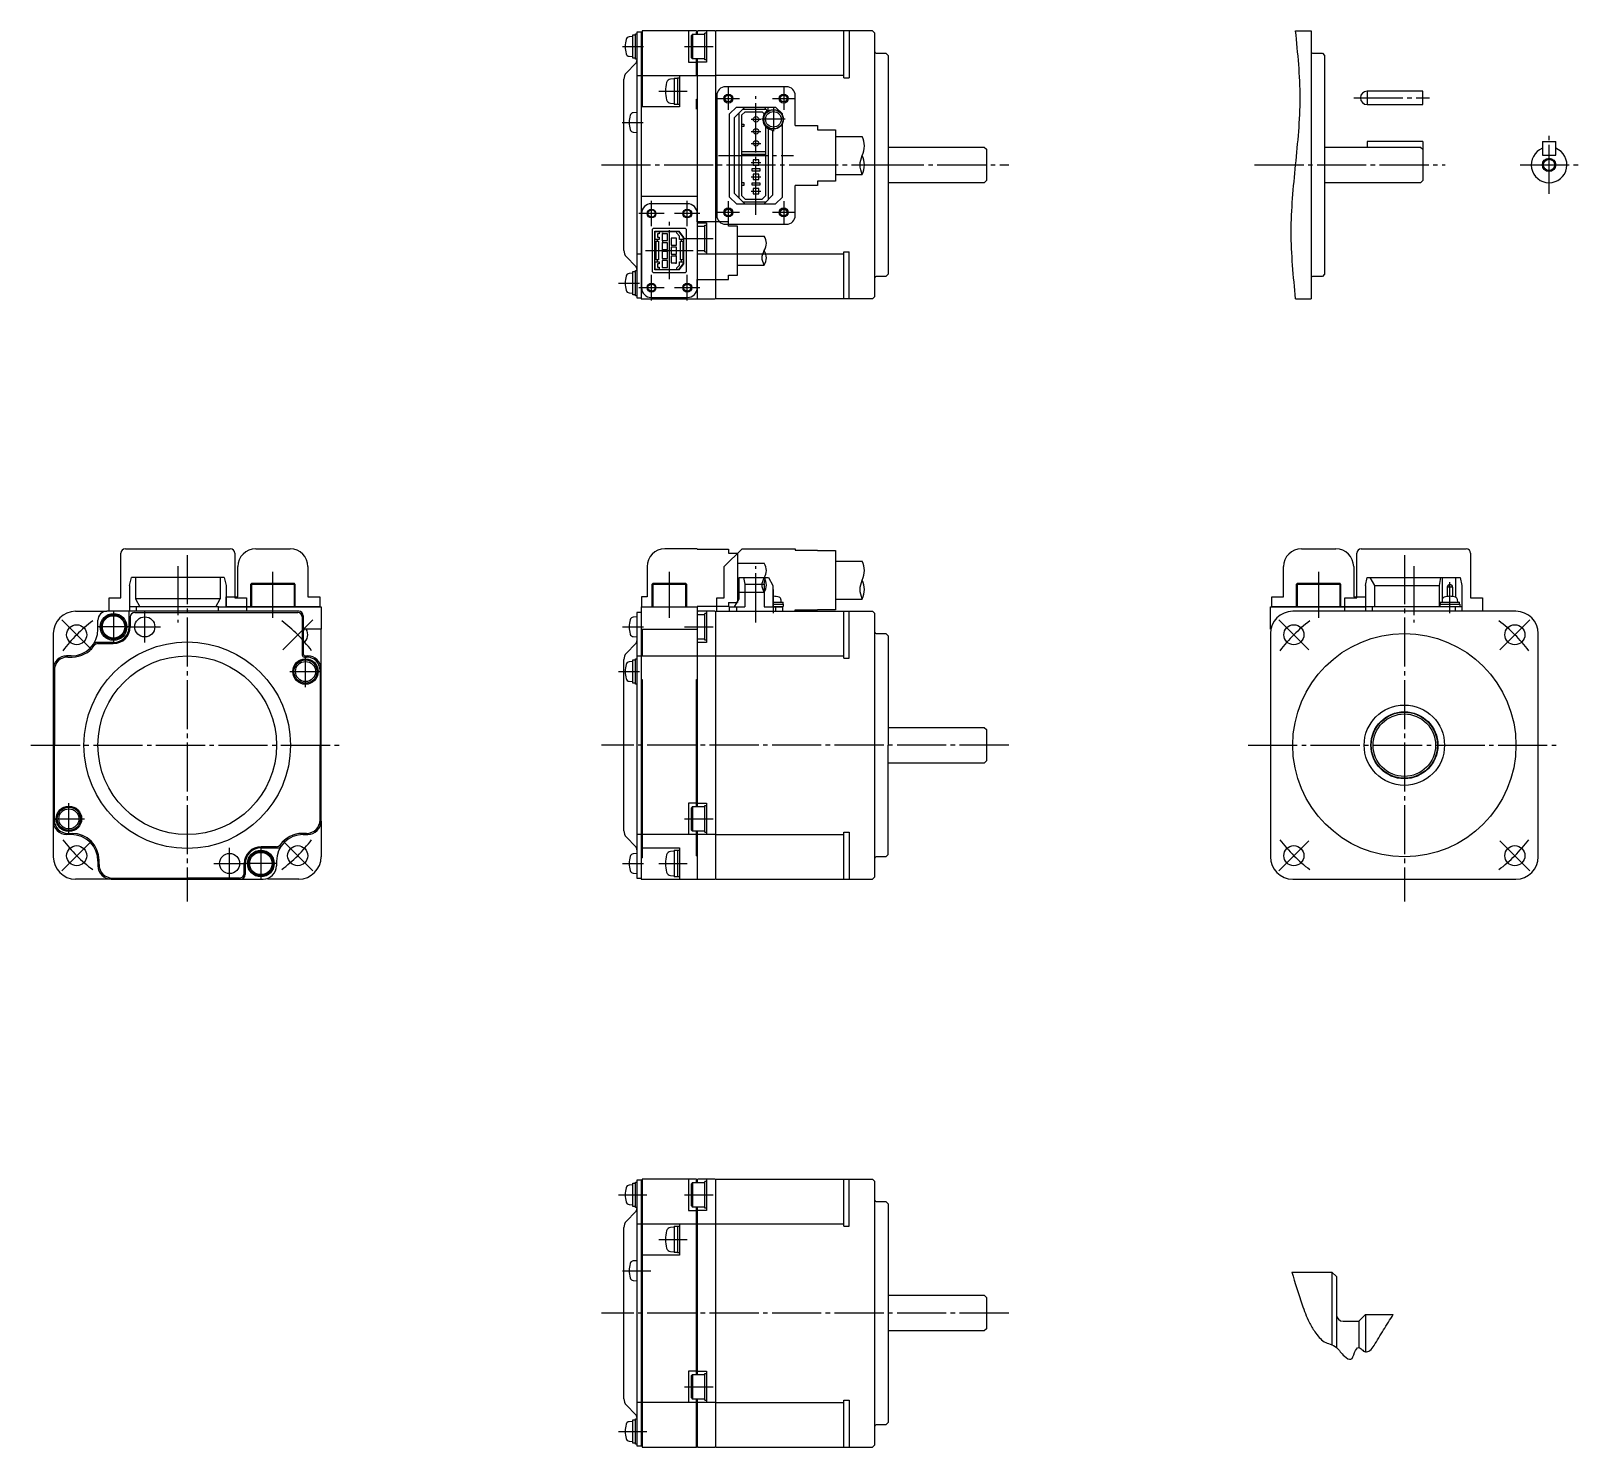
# Model space of a CAD drawing. Header units: millimetres. Extents: x -187 to 160, y -159 to 159.
import ezdxf

# ---------------------------------------------------------------- set-up
doc = ezdxf.new("R2010")
doc.units = ezdxf.units.MM
doc.linetypes.add('DASH_CENTER', pattern=[14, 11, -1, 1, -1])

msp = doc.modelspace()

# ---------------------------------------------------------------- linework, layer by layer
at = {"color": 7, "linetype": 'Continuous'}
for p, q in [((-52.2, 157.25), (-52.98, 157.18)), ((-52.2, 152.4), (-52.2, 157.6)), ((-52.2, 157.6), (-51.6, 157.6)), ((-51.6, 152.15), (-51.6, 157.85)), ((-51.6, 157.85), (-51.3, 157.85)), ((-51.3, 158.25), (-51.3, 98.75)), ((-50.3, 158.25), (-51.3, 158.25)), ((-50.3, 158.25), (-50.3, 98.5)), ((-50.1, 158.25), (-50.3, 158.25)), ((-41.7, 158.5), (-50.1, 158.5)), ((-50.1, 158.5), (-50.1, 141.5)), ((-37.9, 158.5), (-41.7, 158.5)), ((-39.7, 158.5), (-39.7, 151.5)), ((-38.83, 157.75), (-39.08, 157.5)), ((-39.08, 152.5), (-39.08, 157.5)), ((-38.83, 157.75), (-38.83, 152.25)), ((-38.83, 157.75), (-36.08, 157.75)), ((-37.9, 158.5), (-37.9, 158.25)), ((-37.9, 158.25), (-37.7, 158.25)), ((-37.9, 157.75), (-37.9, 158.25)), ((-37.6, 158.5), (-37.7, 158.4)), ((-37.7, 157.75), (-37.7, 158.4)), ((-33.8, 158.5), (-37.6, 158.5)), ((-36.08, 152), (-36.08, 158)), ((-35.7, 158), (-36.08, 158)), ((-35.7, 158.5), (-35.7, 151.5)), ((-33.7, 158.4), (-33.8, 158.5)), ((-33.6, 158.5), (-33.7, 158.4)), ((-33.7, 158.4), (-33.7, 98.6)), ((1.5, 158.5), (-33.6, 158.5)), ((-4.9, 148), (-4.9, 158.5)), ((-3.7, 158.5), (-3.7, 148)), ((2, 158), (1.5, 158.5)), ((2, 99), (2, 158)), ((96.27, 158.5), (99.77, 158.5)), ((99.77, 158.5), (99.77, 98.5)), ((-52.98, 152.82), (-52.2, 152.75)), ((-39.08, 152.5), (-38.83, 152.25)), ((2.3, 153.5), (4.5, 153.5)), ((5, 153), (4.5, 153.5)), ((5, 153), (5, 104)), ((100.07, 153.5), (102.27, 153.5)), ((102.27, 153.5), (102.77, 153)), ((102.77, 153), (102.77, 104)), ((-53.64, 149.09), (-51.58, 151.21)), ((-51.6, 152.4), (-52.2, 152.4)), ((-51.3, 152.15), (-51.6, 152.15)), ((-39.7, 151.5), (-37.9, 151.5)), ((-36.08, 152.25), (-38.83, 152.25)), ((-37.9, 148.5), (-37.9, 152.25)), ((-37.7, 98.5), (-37.7, 152.25)), ((-35.7, 151.5), (-37.7, 151.5)), ((-35.7, 152), (-36.08, 152)), ((-54.2, 109.3), (-54.2, 147.7)), ((-51.3, 148.5), (-50.3, 148.5)), ((-50.1, 148.5), (-37.7, 148.5)), ((-42.9, 147.75), (-43.75, 147.68)), ((-42.9, 147.95), (-42.9, 142.05)), ((-42.9, 147.95), (-42.2, 147.95)), ((-42.2, 148), (-41.7, 148)), ((-42.2, 148), (-42.2, 142)), ((-41.7, 148.5), (-41.7, 141.5)), ((-37.7, 148.5), (-33.7, 148.5)), ((-4.9, 148.5), (-33.7, 148.5)), ((-4.9, 148), (-3.7, 148)), ((-43.75, 142.32), (-42.9, 142.25)), ((-37.9, 141), (-37.9, 143.25)), ((-37.9, 143.25), (-37.7, 143.25)), ((112.27, 145), (112.27, 142)), ((124.77, 145), (112.27, 145)), ((124.77, 142), (124.77, 145)), ((-51.3, 140.25), (-52.08, 140.18)), ((-41.7, 141.5), (-50.3, 141.5)), ((-42.2, 142.05), (-42.9, 142.05)), ((-41.7, 142), (-42.2, 142)), ((-29, 141.4), (-30.5, 139.9)), ((-30.5, 121.3), (-30.5, 139.9)), ((-29.4, 139.1), (-27.1, 141.4)), ((-29.4, 122.1), (-29.4, 139.1)), ((-29, 141.4), (-20.2, 141.4)), ((-28.4, 121.1), (-28.4, 140.1)), ((-27.05, 140.4), (-27.85, 139.6)), ((-27.85, 139.6), (-27.85, 121.6)), ((-27.5, 141), (-22.4, 141)), ((-27.05, 140.4), (-23.2, 140.4)), ((-23.2, 140.4), (-22.75, 139.95)), ((-22.07, 140.67), (-22.8, 141.4)), ((-21.9, 140.78), (-21.9, 141.4)), ((-18.7, 139.9), (-20.2, 141.4)), ((-18.7, 139.62), (-18.7, 139.9)), ((112.27, 142), (124.77, 142)), ((-52.08, 135.82), (-51.3, 135.75)), ((-27.85, 137.6), (-27.35, 137.6)), ((-27.35, 137.1), (-27.85, 137.1)), ((-27.35, 137.6), (-27.35, 137.1)), ((-22.4, 121.6), (-22.4, 137.01)), ((-21.8, 120.8), (-21.8, 136.57)), ((-20.8, 121.8), (-20.8, 136.3)), ((-18.7, 121.3), (-18.7, 137.78)), ((5, 132.5), (26.5, 132.5)), ((26.5, 132.5), (27, 132)), ((27, 132), (27, 125)), ((102.77, 132.5), (124.27, 132.5)), ((124.77, 133.7), (112.27, 133.7)), ((112.27, 133.7), (112.27, 132.5)), ((124.27, 132.5), (124.77, 132)), ((124.77, 133.7), (124.77, 125)), ((151.53, 133.7), (154.53, 133.7)), ((151.53, 133.7), (151.53, 130.7)), ((154.53, 130.7), (154.53, 133.7)), ((-27.85, 131.5), (-22.4, 131.5)), ((-22.4, 130.8), (-27.85, 130.8)), ((-25.2, 129.6), (-25.2, 128.4)), ((-24, 129.6), (-25.2, 129.6)), ((-25.2, 128.4), (-24, 128.4)), ((-24, 128.4), (-24, 129.6)), ((151.53, 130.7), (154.53, 130.7)), ((-25.5, 127.6), (-25.5, 127.2)), ((-23.7, 127.6), (-25.5, 127.6)), ((-25.5, 127.2), (-23.7, 127.2)), ((-24, 126.4), (-25.2, 126.4)), ((-25.2, 126.4), (-25.2, 125.2)), ((-25.2, 125.2), (-24, 125.2)), ((-24, 125.2), (-24, 126.4)), ((-23.7, 127.2), (-23.7, 127.6)), ((27, 125), (26.5, 124.5)), ((124.27, 124.5), (124.77, 125)), ((-50.3, 121.5), (-37.7, 121.5)), ((-29, 119.8), (-30.5, 121.3)), ((-27.1, 119.8), (-29.4, 122.1)), ((-27.85, 124.55), (-27.35, 124.55)), ((-27.35, 123.85), (-27.85, 123.85)), ((-27.85, 121.6), (-27.05, 120.8)), ((-27.35, 124.55), (-27.35, 123.85)), ((-23.7, 124.4), (-25.5, 124.4)), ((-25.5, 124.4), (-25.5, 124)), ((-25.5, 124), (-23.7, 124)), ((-25.2, 123.2), (-25.2, 122)), ((-24, 123.2), (-25.2, 123.2)), ((-25.2, 122), (-24, 122)), ((-24, 122), (-24, 123.2)), ((-23.7, 124), (-23.7, 124.4)), ((-23.2, 120.8), (-22.4, 121.6)), ((-22.8, 119.8), (-20.8, 121.8)), ((-18.7, 121.3), (-20.2, 119.8)), ((26.5, 124.5), (5, 124.5)), ((124.27, 124.5), (102.77, 124.5)), ((-29, 119.8), (-20.2, 119.8)), ((-27.5, 120.2), (-22.4, 120.2)), ((-27.05, 120.8), (-23.2, 120.8)), ((-37.7, 115.5), (-35.7, 115.5)), ((-37.7, 114.75), (-36.08, 114.75)), ((-36.08, 109), (-36.08, 115)), ((-36.08, 115), (-35.7, 115)), ((-35.7, 115.5), (-35.7, 108.5)), ((-47.82, 114.03), (-47.62, 114.23)), ((-47.82, 114.03), (-47.82, 104.58)), ((-40.37, 114.23), (-47.62, 114.23)), ((-47.25, 113.63), (-41.8, 113.63)), ((-47.25, 104.98), (-47.25, 113.63)), ((-47.15, 113.55), (-46.3, 113.55)), ((-47.15, 111.8), (-47.15, 113.55)), ((-46.3, 111.8), (-47.15, 111.8)), ((-47.05, 111.4), (-46.47, 111.4)), ((-47.05, 111.4), (-47.05, 107.2)), ((-46.7, 111.8), (-46.7, 111.4)), ((-46.65, 113.05), (-46.65, 112.3)), ((-46.3, 113.05), (-46.65, 113.05)), ((-46.65, 112.3), (-46.3, 112.3)), ((-46.47, 111.4), (-46.47, 107.2)), ((-46.3, 113.55), (-42.3, 113.55)), ((-46.3, 113.55), (-46.3, 113.05)), ((-46.3, 112.3), (-46.3, 111.8)), ((-45.4, 113.1), (-45.58, 113.1)), ((-45.58, 113.1), (-45.58, 111.5)), ((-45.58, 111.5), (-45.4, 111.5)), ((-45.58, 111.1), (-45.58, 109.5)), ((-45.4, 111.1), (-45.58, 111.1)), ((-45.4, 113.07), (-45.4, 113.1)), ((-44.4, 113.07), (-45.4, 113.07)), ((-45.4, 111.5), (-45.4, 111.53)), ((-45.4, 111.53), (-44.4, 111.53)), ((-45.4, 111.07), (-45.4, 111.1)), ((-44.4, 111.07), (-45.4, 111.07)), ((-44.4, 111.53), (-44.4, 113.07)), ((-44.4, 109.53), (-44.4, 111.07)), ((-43.6, 112.07), (-43.6, 110.53)), ((-42.6, 112.07), (-43.6, 112.07)), ((-42.42, 112.1), (-42.6, 112.1)), ((-42.6, 112.1), (-42.6, 112.07)), ((-42.42, 110.5), (-42.42, 112.1)), ((-41.87, 113.55), (-42.3, 113.55)), ((-42.3, 113.18), (-42.3, 113.55)), ((-41.7, 112.55), (-42.3, 113.18)), ((-40.85, 112.22), (-41.87, 113.55)), ((-40.75, 112.25), (-41.8, 113.63)), ((-41.7, 111.8), (-41.7, 112.55)), ((-40.85, 111.8), (-41.7, 111.8)), ((-41.52, 111.4), (-40.95, 111.4)), ((-41.52, 107.2), (-41.52, 111.4)), ((-41.3, 111.4), (-41.3, 111.8)), ((-40.95, 107.2), (-40.95, 111.4)), ((-40.85, 111.8), (-40.85, 112.22)), ((-40.75, 106.35), (-40.75, 112.25)), ((-40.37, 114.23), (-40.17, 114.03)), ((-40.17, 104.58), (-40.17, 114.03)), ((-51.58, 105.79), (-53.64, 107.91)), ((-50.3, 108.5), (-51.3, 108.5)), ((-47.05, 110.15), (-47.25, 110.15)), ((-47.25, 108.45), (-47.05, 108.45)), ((-45.58, 109.5), (-45.4, 109.5)), ((-45.58, 109.1), (-45.58, 107.5)), ((-45.4, 109.1), (-45.58, 109.1)), ((-45.58, 107.5), (-45.4, 107.5)), ((-45.4, 109.53), (-44.4, 109.53)), ((-45.4, 109.5), (-45.4, 109.53)), ((-45.4, 109.07), (-45.4, 109.1)), ((-44.4, 109.07), (-45.4, 109.07)), ((-45.4, 107.53), (-44.4, 107.53)), ((-45.4, 107.5), (-45.4, 107.53)), ((-44.4, 107.53), (-44.4, 109.07)), ((-43.6, 110.53), (-42.6, 110.53)), ((-42.6, 110.07), (-43.6, 110.07)), ((-43.6, 110.07), (-43.6, 108.53)), ((-43.6, 108.53), (-42.6, 108.53)), ((-42.6, 108.07), (-43.6, 108.07)), ((-43.6, 108.07), (-43.6, 106.53)), ((-42.6, 110.53), (-42.6, 110.5)), ((-42.6, 110.5), (-42.42, 110.5)), ((-42.6, 110.1), (-42.6, 110.07)), ((-42.42, 110.1), (-42.6, 110.1)), ((-42.6, 108.53), (-42.6, 108.5)), ((-42.6, 108.5), (-42.42, 108.5)), ((-42.6, 108.1), (-42.6, 108.07)), ((-42.42, 108.1), (-42.6, 108.1)), ((-42.42, 108.5), (-42.42, 110.1)), ((-42.42, 106.5), (-42.42, 108.1)), ((-40.95, 110.15), (-40.75, 110.15)), ((-40.75, 108.45), (-40.95, 108.45)), ((-36.08, 109.25), (-37.7, 109.25)), ((-33.7, 108.5), (-37.7, 108.5)), ((-36.08, 109), (-35.7, 109)), ((-4.9, 108.5), (-33.7, 108.5)), ((-4.9, 109), (-3.7, 109)), ((-4.9, 98.5), (-4.9, 109)), ((-3.7, 98.5), (-3.7, 109)), ((-52.2, 104.25), (-52.98, 104.18)), ((-52.2, 104.6), (-51.6, 104.6)), ((-52.2, 99.4), (-52.2, 104.6)), ((-51.6, 104.85), (-51.3, 104.85)), ((-51.6, 99.15), (-51.6, 104.85)), ((-47.82, 104.58), (-47.62, 104.38)), ((-47.62, 104.38), (-40.37, 104.38)), ((-41.8, 104.98), (-47.25, 104.98)), ((-47.15, 106.8), (-46.3, 106.8)), ((-47.15, 105.05), (-47.15, 106.8)), ((-46.3, 105.05), (-47.15, 105.05)), ((-46.47, 107.2), (-47.05, 107.2)), ((-46.7, 107.2), (-46.7, 106.8)), ((-46.65, 106.3), (-46.65, 105.55)), ((-46.3, 106.3), (-46.65, 106.3)), ((-46.65, 105.55), (-46.3, 105.55)), ((-46.3, 106.8), (-46.3, 106.3)), ((-46.3, 105.55), (-46.3, 105.05)), ((-46.3, 105.05), (-42.3, 105.05)), ((-45.4, 107.1), (-45.58, 107.1)), ((-45.58, 107.1), (-45.58, 105.5)), ((-45.58, 105.5), (-45.4, 105.5)), ((-45.4, 107.07), (-45.4, 107.1)), ((-44.4, 107.07), (-45.4, 107.07)), ((-45.4, 105.5), (-45.4, 105.53)), ((-45.4, 105.53), (-44.4, 105.53)), ((-44.4, 105.53), (-44.4, 107.07)), ((-43.6, 106.53), (-42.6, 106.53)), ((-42.6, 106.53), (-42.6, 106.5)), ((-42.6, 106.5), (-42.42, 106.5)), ((-42.3, 105.42), (-41.7, 106.05)), ((-42.3, 105.05), (-42.3, 105.42)), ((-42.3, 105.05), (-41.87, 105.05)), ((-41.87, 105.05), (-40.85, 106.38)), ((-41.8, 104.98), (-40.75, 106.35)), ((-41.7, 106.8), (-40.85, 106.8)), ((-41.7, 106.05), (-41.7, 106.8)), ((-40.95, 107.2), (-41.52, 107.2)), ((-41.3, 106.8), (-41.3, 107.2)), ((-40.85, 106.38), (-40.85, 106.8)), ((-40.17, 104.58), (-40.37, 104.38)), ((5, 104), (4.5, 103.5)), ((102.77, 104), (102.27, 103.5)), ((4.5, 103.5), (2.3, 103.5)), ((102.27, 103.5), (100.07, 103.5)), ((-52.98, 99.82), (-52.2, 99.75)), ((-51.6, 99.4), (-52.2, 99.4)), ((-51.3, 99.15), (-51.6, 99.15)), ((-51.3, 98.75), (-50.3, 98.75)), ((-50.3, 98.5), (-37.7, 98.5)), ((-37.7, 98.6), (-37.6, 98.5)), ((-37.6, 98.5), (-33.8, 98.5)), ((-33.8, 98.5), (-33.7, 98.6)), ((-33.6, 98.5), (-33.7, 98.6)), ((1.5, 98.5), (-33.6, 98.5)), ((2, 99), (1.5, 98.5)), ((96.27, 98.5), (99.77, 98.5)), ((-164.9, 34.3), (-164.5, 36.1)), ((-143.7, 36.1), (-164.5, 36.1)), ((-163.6, 36.1), (-163.6, 31.3)), ((-144.6, 36.1), (-144.6, 31.3)), ((-143.7, 36.1), (-143.3, 34.3)), ((-137.52, 34.8), (-137.72, 34.6)), ((-137.52, 34.8), (-128.07, 34.8)), ((-137.52, 29.5), (-137.52, 34.8)), ((-127.87, 34.6), (-128.07, 34.8)), ((-128.07, 34.8), (-128.07, 29.5)), ((-47.82, 34.6), (-47.62, 34.8)), ((-47.62, 29.5), (-47.62, 34.8)), ((-47.62, 34.8), (-40.37, 34.8)), ((-40.37, 34.8), (-40.37, 29.5)), ((-40.37, 34.8), (-40.17, 34.6)), ((-28.4, 31.3), (-28.4, 36.1)), ((-28.4, 36.1), (-21.8, 36.1)), ((-27.4, 36.1), (-27.1, 34.6)), ((-22.8, 34.6), (-22.5, 36.1)), ((-21.8, 36.1), (-20.8, 34.3)), ((96.69, 34.8), (96.49, 34.6)), ((96.69, 29.5), (96.69, 34.8)), ((96.69, 34.8), (106.14, 34.8)), ((106.14, 34.8), (106.14, 29.5)), ((106.34, 34.6), (106.14, 34.8)), ((111.92, 34.3), (112.32, 36.1)), ((112.32, 36.1), (133.12, 36.1)), ((112.92, 36.1), (113.92, 34.3)), ((128.68, 36.1), (128.42, 34.3)), ((129.12, 36.1), (129.12, 31.18)), ((132.07, 36.1), (132.07, 31.67)), ((133.12, 36.1), (133.52, 34.3)), ((-164.9, 34.3), (-164.9, 28.5)), ((-144.6, 31.3), (-163.6, 31.3)), ((-163.6, 31.3), (-162.6, 29.5)), ((-145.6, 29.5), (-144.6, 31.3)), ((-143.3, 34.3), (-143.3, 29.5)), ((-137.72, 29.5), (-137.72, 34.6)), ((-137.72, 34.6), (-127.87, 34.6)), ((-127.87, 34.6), (-127.87, 29.5)), ((-47.82, 34.6), (-40.17, 34.6)), ((-47.82, 29.5), (-47.82, 34.6)), ((-40.17, 34.6), (-40.17, 29.5)), ((-29.4, 29.5), (-28.4, 31.3)), ((-27.1, 34.6), (-27.1, 29.5)), ((-27.1, 34.6), (-22.8, 34.6)), ((-22.8, 34.6), (-22.8, 29.5)), ((-20.8, 34.3), (-20.8, 29.5)), ((96.49, 34.6), (106.34, 34.6)), ((96.49, 29.5), (96.49, 34.6)), ((106.34, 34.6), (106.34, 29.5)), ((111.92, 34.3), (111.92, 28.5)), ((113.92, 34.3), (128.42, 34.3)), ((113.92, 34.3), (113.92, 29.5)), ((128.42, 34.3), (128.42, 29.5)), ((131.42, 33.9), (130.22, 33.9)), ((130.22, 33.9), (130.22, 31.81)), ((131.42, 33.9), (131.42, 31.81)), ((133.52, 34.3), (133.52, 28.5)), ((-177, 28.5), (-170, 28.5)), ((-165, 28.5), (-170, 28.5)), ((-127, 28.5), (-165, 28.5)), ((-165, 25), (-165, 28.5)), ((-145, 29.5), (-164.9, 29.5)), ((-163.75, 28.25), (-152, 28.25)), ((-163.4, 29.5), (-163.4, 28.5)), ((-152, 28.25), (-127.25, 28.25)), ((-145, 28.5), (-145, 29.5)), ((-145, 29.5), (-122, 29.5)), ((-122, 29.5), (-122, 24.5)), ((-50.3, 28.25), (-51.3, 28.25)), ((-51.3, 28.25), (-51.3, -31.25)), ((-50.3, 29.5), (-50.3, -31.5)), ((-50.3, 29.5), (-37.7, 29.5)), ((-37.7, 24.5), (-37.7, 29.5)), ((-37.6, 28.5), (-37.7, 28.4)), ((-37.7, 28.5), (-37.7, 28.4)), ((-37.7, 27.75), (-36.08, 27.75)), ((-33.8, 28.5), (-37.6, 28.5)), ((-35.7, 28), (-36.08, 28)), ((-36.08, 22), (-36.08, 28)), ((-35.7, 28.5), (-35.7, 21.5)), ((-33.7, 28.4), (-33.8, 28.5)), ((-33.7, 28.4), (-33.6, 28.5)), ((-33.7, 28.4), (-33.7, -31.4)), ((-33.6, 28.5), (1.5, 28.5)), ((-30.5, 28.5), (-30.5, 29.5)), ((-30.5, 29.5), (-27.1, 29.5)), ((-29, 29.5), (-29, 28.5)), ((-22.8, 29.5), (-18.7, 29.5)), ((-20.8, 30.55), (-18.55, 30.55)), ((-20.8, 30.1), (-18.5, 30.1)), ((-20.8, 29.6), (-18.5, 29.6)), ((-20.2, 29.5), (-20.2, 28.5)), ((-19.15, 29.6), (-19.15, 29.5)), ((-18.95, 30.55), (-19, 31.14)), ((-18.7, 29.5), (-18.7, 28.5)), ((-18.55, 30.1), (-18.55, 30.55)), ((-18.5, 30.1), (-18.5, 29.6)), ((-4.9, 18), (-4.9, 28.5)), ((-3.7, 18), (-3.7, 28.5)), ((1.5, 28.5), (2, 28)), ((2, -31), (2, 28)), ((90.62, 24.5), (90.62, 29.5)), ((90.62, 29.5), (111.92, 29.5)), ((120.62, 28.5), (95.62, 28.5)), ((133.52, 29.5), (111.92, 29.5)), ((113.42, 29.5), (113.42, 28.5)), ((145.62, 28.5), (120.62, 28.5)), ((128.62, 30.1), (130.82, 30.1)), ((128.62, 29.6), (128.62, 30.1)), ((128.62, 29.6), (130.82, 29.6)), ((128.67, 30.55), (130.82, 30.55)), ((128.67, 30.55), (128.67, 30.1)), ((129.12, 31.14), (129.07, 30.55)), ((129.27, 29.5), (129.27, 29.6)), ((130.82, 30.55), (132.97, 30.55)), ((130.82, 30.1), (133.02, 30.1)), ((130.82, 29.6), (133.02, 29.6)), ((132.02, 29.5), (132.02, 28.5)), ((132.37, 29.6), (132.37, 29.5)), ((132.57, 30.55), (132.52, 31.14)), ((132.97, 30.1), (132.97, 30.55)), ((133.02, 30.1), (133.02, 29.6)), ((-172, 24.5), (-172, 26.5)), ((-164.75, 27.25), (-164.75, 25.05)), ((-126.25, 27.25), (-126.25, 18.75)), ((-126, 27.5), (-126, 19)), ((-122, 24.5), (-125.5, 24.5)), ((-122, 15.5), (-122, 24.5)), ((-51.3, 27.25), (-52.08, 27.18)), ((-50.3, 24.5), (-37.7, 24.5)), ((-50.1, 24.5), (-50.1, 18.5)), ((-37.7, -15.25), (-37.7, 24.5)), ((90.72, 24.5), (90.62, 24.5)), ((-182, 23.5), (-182, 15.5)), ((-168.5, 21.5), (-172.25, 21.5)), ((-172, 21.25), (-168.55, 21.25)), ((-53.64, 19.09), (-51.58, 21.21)), ((-52.08, 22.82), (-51.3, 22.75)), ((-36.08, 22.25), (-37.7, 22.25)), ((-35.7, 21.5), (-37.7, 21.5)), ((-35.7, 22), (-36.08, 22)), ((2.3, 23.5), (4.5, 23.5)), ((5, 23), (4.5, 23.5)), ((5, 23), (5, -1.5)), ((90.62, 23.5), (90.62, -26.5)), ((150.62, -26.5), (150.62, 23.5)), ((-178, 18.5), (-179, 18.5)), ((-178.75, 18.25), (-177.75, 18.25)), ((-125.75, 18.25), (-125.25, 18.25)), ((-125.5, 18.5), (-125, 18.5)), ((-54.2, -20.7), (-54.2, 17.7)), ((-52.2, 17.6), (-51.6, 17.6)), ((-52.2, 12.4), (-52.2, 17.6)), ((-51.6, 17.85), (-51.3, 17.85)), ((-51.6, 12.15), (-51.6, 17.85)), ((-51.3, 18.5), (-50.3, 18.5)), ((-50.3, 18.5), (-37.7, 18.5)), ((-37.7, 18.5), (-33.7, 18.5)), ((-33.7, 18.5), (-4.9, 18.5)), ((-4.9, 18), (-3.7, 18)), ((-182, 15.5), (-182, -18.5)), ((-181.75, 15.25), (-181.75, -1.5)), ((-122.25, 15.25), (-122.25, -1.5)), ((-122, -18.5), (-122, 15.5)), ((-52.2, 17.25), (-52.98, 17.18)), ((-52.98, 12.82), (-52.2, 12.75)), ((-51.6, 12.4), (-52.2, 12.4)), ((-51.3, 12.15), (-51.6, 12.15)), ((-50.3, 13.25), (-50.1, 13.25)), ((-50.1, 13.25), (-50.1, -26.75)), ((-37.9, -15.25), (-37.9, 13.25)), ((-37.9, 13.25), (-37.7, 13.25)), ((5, 2.5), (26.5, 2.5)), ((26.5, 2.5), (27, 2)), ((27, 2), (27, -5)), ((-181.75, -18.25), (-181.75, -1.5)), ((-122.25, -18.25), (-122.25, -1.5)), ((5, -26), (5, -1.5)), ((26.5, -5.5), (5, -5.5)), ((27, -5), (26.5, -5.5)), ((-37.9, -14.5), (-39.7, -14.5)), ((-39.7, -14.5), (-39.7, -21.5)), ((-38.83, -15.25), (-39.08, -15.5)), ((-39.08, -20.5), (-39.08, -15.5)), ((-38.83, -15.25), (-36.08, -15.25)), ((-38.83, -15.25), (-38.83, -20.75)), ((-37.7, -14.5), (-35.7, -14.5)), ((-36.08, -15), (-35.7, -15)), ((-36.08, -21), (-36.08, -15)), ((-35.7, -14.5), (-35.7, -21.5)), ((-182, -18.5), (-182, -26.5)), ((-122, -18.5), (-122, -26.5)), ((-39.08, -20.5), (-38.83, -20.75)), ((-36.08, -20.75), (-38.83, -20.75)), ((-37.9, -26.25), (-37.9, -20.75)), ((-37.7, -31.5), (-37.7, -20.75)), ((-178, -21.5), (-179, -21.5)), ((-178.75, -21.25), (-177.75, -21.25)), ((-131.99, -24.25), (-135.45, -24.25)), ((-125.25, -21.25), (-126.25, -21.25)), ((-126, -21.5), (-125, -21.5)), ((-51.58, -24.21), (-53.64, -22.09)), ((-50.3, -21.5), (-51.3, -21.5)), ((-37.9, -21.5), (-50.1, -21.5)), ((-33.7, -21.5), (-37.7, -21.5)), ((-36.08, -21), (-35.7, -21)), ((-33.7, -21.5), (-4.9, -21.5)), ((-4.9, -21), (-3.7, -21)), ((-4.9, -31.5), (-4.9, -21)), ((-3.7, -21), (-3.7, -31.5)), ((-172, -27.5), (-172, -28.5)), ((-171.75, -28.25), (-171.75, -27.25)), ((-135.5, -24.5), (-131.74, -24.5)), ((-132, -27.5), (-132, -28.5)), ((-51.3, -25.75), (-52.08, -25.82)), ((-50.3, -26.75), (-50.1, -26.75)), ((-50.1, -24.5), (-41.7, -24.5)), ((-42.9, -25.25), (-43.75, -25.32)), ((-42.9, -25.05), (-42.2, -25.05)), ((-42.9, -25.05), (-42.9, -30.95)), ((-42.2, -25), (-42.2, -31)), ((-42.2, -25), (-41.7, -25)), ((-41.7, -24.5), (-41.7, -31.5)), ((-37.9, -26.25), (-37.7, -26.25)), ((4.5, -26.5), (2.3, -26.5)), ((5, -26), (4.5, -26.5)), ((-139.25, -30.25), (-139.25, -28.05)), ((-139, -28), (-139, -30.5)), ((-52.08, -30.18), (-51.3, -30.25)), ((-43.75, -30.68), (-42.9, -30.75)), ((-42.2, -30.95), (-42.9, -30.95)), ((-41.7, -31), (-42.2, -31)), ((1.5, -31.5), (2, -31)), ((-169, -31.5), (-177, -31.5)), ((-169, -31.5), (-135, -31.5)), ((-168.75, -31.25), (-152, -31.25)), ((-140.25, -31.25), (-152, -31.25)), ((-127, -31.5), (-134, -31.5)), ((-51.3, -31.25), (-50.3, -31.25)), ((-50.3, -31.5), (-41.7, -31.5)), ((-41.7, -31.5), (-37.7, -31.5)), ((-37.7, -31.4), (-37.6, -31.5)), ((-37.6, -31.5), (-33.8, -31.5)), ((-33.8, -31.5), (-33.7, -31.4)), ((-33.7, -31.4), (-33.6, -31.5)), ((-33.6, -31.5), (1.5, -31.5)), ((95.62, -31.5), (120.62, -31.5)), ((120.62, -31.5), (145.62, -31.5)), ((-52.2, -99.97), (-52.98, -100.04)), ((-52.2, -104.82), (-52.2, -99.62)), ((-52.2, -99.62), (-51.6, -99.62)), ((-51.6, -105.07), (-51.6, -99.37)), ((-51.6, -99.37), (-51.3, -99.37)), ((-51.3, -98.97), (-51.3, -158.47)), ((-50.3, -98.97), (-51.3, -98.97)), ((-50.3, -98.97), (-50.3, -158.47)), ((-50.1, -98.97), (-50.3, -98.97)), ((-41.7, -98.72), (-50.1, -98.72)), ((-50.1, -98.72), (-50.1, -158.72)), ((-37.9, -98.72), (-41.7, -98.72)), ((-39.7, -98.72), (-39.7, -105.72)), ((-38.83, -99.47), (-39.08, -99.72)), ((-39.08, -104.72), (-39.08, -99.72)), ((-38.83, -99.47), (-38.83, -104.97)), ((-38.83, -99.47), (-36.08, -99.47)), ((-37.9, -98.72), (-37.9, -98.97)), ((-37.9, -98.97), (-37.7, -98.97)), ((-37.9, -99.47), (-37.9, -98.97)), ((-37.6, -98.72), (-37.7, -98.82)), ((-37.7, -99.47), (-37.7, -98.82)), ((-33.8, -98.72), (-37.6, -98.72)), ((-36.08, -105.22), (-36.08, -99.22)), ((-35.7, -99.22), (-36.08, -99.22)), ((-35.7, -98.72), (-35.7, -105.72)), ((-33.7, -98.82), (-33.8, -98.72)), ((-33.7, -98.82), (-33.6, -98.72)), ((-33.7, -98.82), (-33.7, -158.62)), ((-33.6, -98.72), (1.5, -98.72)), ((-4.9, -109.22), (-4.9, -98.72)), ((-3.7, -109.22), (-3.7, -98.72)), ((1.5, -98.72), (2, -99.22)), ((2, -158.22), (2, -99.22)), ((2.3, -103.72), (4.5, -103.72)), ((5, -104.22), (4.5, -103.72)), ((-53.64, -108.14), (-51.58, -106.01)), ((-52.98, -104.4), (-52.2, -104.47)), ((-51.6, -104.82), (-52.2, -104.82)), ((-51.3, -105.07), (-51.6, -105.07)), ((-39.7, -105.72), (-37.9, -105.72)), ((-39.08, -104.72), (-38.83, -104.97)), ((-36.08, -104.97), (-38.83, -104.97)), ((-37.9, -142.47), (-37.9, -104.97)), ((-37.7, -142.47), (-37.7, -104.97)), ((-35.7, -105.72), (-37.7, -105.72)), ((-35.7, -105.22), (-36.08, -105.22)), ((5, -104.22), (5, -153.22)), ((-54.2, -147.92), (-54.2, -109.53)), ((-51.3, -108.72), (-50.3, -108.72)), ((-50.1, -108.72), (-37.9, -108.72)), ((-42.9, -109.47), (-43.75, -109.55)), ((-42.9, -109.27), (-42.2, -109.27)), ((-42.9, -109.27), (-42.9, -115.17)), ((-42.2, -109.22), (-42.2, -115.22)), ((-42.2, -109.22), (-41.7, -109.22)), ((-41.7, -108.72), (-41.7, -115.72)), ((-37.7, -108.72), (-33.7, -108.72)), ((-33.7, -108.72), (-4.9, -108.72)), ((-4.9, -109.22), (-3.7, -109.22)), ((-51.3, -116.97), (-52.08, -117.04)), ((-41.7, -115.72), (-50.1, -115.72)), ((-43.75, -114.9), (-42.9, -114.97)), ((-42.2, -115.17), (-42.9, -115.17)), ((-41.7, -115.22), (-42.2, -115.22)), ((95.4, -119.53), (104.4, -119.53)), ((104.4, -119.53), (104.4, -135.83)), ((104.4, -119.53), (105.4, -120.53)), ((105.4, -120.53), (105.4, -136.43)), ((-52.08, -121.4), (-51.3, -121.47)), ((5, -124.72), (26.5, -124.72)), ((26.5, -124.72), (27, -125.22)), ((27, -125.22), (27, -132.22)), ((106.9, -130.53), (110.4, -130.53)), ((110.4, -130.53), (111.9, -129.03)), ((110.4, -130.53), (110.4, -136.43)), ((111.9, -129.03), (118.15, -129.03)), ((111.9, -129.03), (111.9, -137.41)), ((26.5, -132.72), (5, -132.72)), ((27, -132.22), (26.5, -132.72)), ((-39.7, -141.72), (-39.7, -148.72)), ((-37.9, -141.72), (-39.7, -141.72)), ((-37.7, -141.72), (-35.7, -141.72)), ((-35.7, -141.72), (-35.7, -148.72)), ((-38.83, -142.47), (-39.08, -142.72)), ((-39.08, -147.72), (-39.08, -142.72)), ((-38.83, -142.47), (-38.83, -147.97)), ((-38.83, -142.47), (-36.08, -142.47)), ((-36.08, -148.22), (-36.08, -142.22)), ((-36.08, -142.22), (-35.7, -142.22)), ((-50.3, -148.72), (-51.3, -148.72)), ((-37.9, -148.72), (-50.1, -148.72)), ((-39.08, -147.72), (-38.83, -147.97)), ((-36.08, -147.97), (-38.83, -147.97)), ((-37.9, -158.72), (-37.9, -147.97)), ((-37.7, -158.62), (-37.7, -147.97)), ((-33.7, -148.72), (-37.7, -148.72)), ((-36.08, -148.22), (-35.7, -148.22)), ((-33.7, -148.72), (-4.9, -148.72)), ((-4.9, -148.22), (-3.7, -148.22)), ((-4.9, -158.72), (-4.9, -148.22)), ((-3.7, -148.22), (-3.7, -158.72)), ((-51.58, -151.44), (-53.64, -149.31)), ((-51.6, -152.37), (-51.3, -152.37)), ((-51.6, -158.07), (-51.6, -152.37)), ((-52.2, -152.97), (-52.98, -153.04)), ((-52.2, -152.62), (-51.6, -152.62)), ((-52.2, -157.82), (-52.2, -152.62)), ((4.5, -153.72), (2.3, -153.72)), ((5, -153.22), (4.5, -153.72)), ((-52.98, -157.4), (-52.2, -157.47)), ((-51.6, -157.82), (-52.2, -157.82)), ((-51.3, -158.07), (-51.6, -158.07)), ((-51.3, -158.47), (-50.3, -158.47)), ((-50.3, -158.47), (-50.1, -158.47)), ((-50.1, -158.72), (-37.9, -158.72)), ((-37.7, -158.72), (-37.9, -158.72)), ((-37.7, -158.62), (-37.6, -158.72)), ((-37.7, -158.62), (-37.7, -158.72)), ((-37.6, -158.72), (-33.8, -158.72)), ((-33.8, -158.72), (-33.7, -158.62)), ((-33.7, -158.62), (-33.6, -158.72)), ((-33.6, -158.72), (1.5, -158.72)), ((1.5, -158.72), (2, -158.22))]:
    msp.add_line(p, q, dxfattribs=at)
at = {"color": 1, "linetype": 'DASH_CENTER'}
for p, q in [((-54.5, 155), (-49.8, 155)), ((-40.58, 155), (-34.2, 155)), ((-30.8, 145.85), (-30.8, 140.85)), ((-18.4, 145.85), (-18.4, 140.85)), ((-46.4, 145), (-40.02, 145)), ((-33.3, 143.35), (-28.3, 143.35)), ((-24.6, 117.3), (-24.6, 143.9)), ((-20.9, 143.35), (-15.9, 143.35)), ((109.27, 143.5), (126.27, 143.5)), ((-25.7, 138.7), (-23.5, 138.7)), ((-18.05, 138.7), (-23.35, 138.7)), ((-20.7, 141.35), (-20.7, 136.05)), ((-54.57, 138), (-49.87, 138)), ((-25.7, 136), (-23.5, 136)), ((-25.7, 133.3), (-23.5, 133.3)), ((153.03, 122), (153.03, 135)), ((-59.2, 128.5), (2, 128.5)), ((-33, 130.6), (-16.2, 130.6)), ((-25.7, 129), (-23.5, 129)), ((2, 128.5), (32, 128.5)), ((87.07, 128.5), (129.77, 128.5)), ((146.53, 128.5), (159.53, 128.5)), ((-25.7, 125.8), (-23.5, 125.8)), ((-25.7, 122.6), (-23.5, 122.6)), ((-48, 114.75), (-48, 120.45)), ((-40, 114.75), (-40, 120.45)), ((-28.3, 117.85), (-33.3, 117.85)), ((-30.8, 120.35), (-30.8, 115.35)), ((-15.9, 117.85), (-20.9, 117.85)), ((-18.4, 120.35), (-18.4, 115.35)), ((-45.15, 117.6), (-50.85, 117.6)), ((-44, 102.88), (-44, 115.73)), ((-37.15, 117.6), (-42.85, 117.6)), ((-40.58, 112), (-34.2, 112)), ((-49.32, 109.3), (-38.67, 109.3)), ((-55.4, 102), (-50.7, 102)), ((-50.85, 101), (-45.15, 101)), ((-48, 98.15), (-48, 103.85)), ((-42.85, 101), (-37.15, 101)), ((-40, 98.15), (-40, 103.85)), ((-154.1, 38.6), (-154.1, 26)), ((-152, 41.1), (-152, -36.5)), ((-24.6, 26), (-24.6, 38.6)), ((120.62, 41.1), (120.62, -36.5)), ((122.72, 38.6), (122.72, 26)), ((-132.8, 27), (-132.8, 37.3)), ((-44, 27), (-44, 37.3)), ((101.42, 37.3), (101.42, 27)), ((130.82, 28.1), (130.82, 35)), ((-20.7, 28.1), (-20.7, 33.35)), ((-168.5, 28.6), (-168.5, 21.4)), ((-161.5, 21.5), (-161.5, 28.5)), ((-180.11, 26.61), (-173.39, 19.89)), ((-164.9, 25), (-172.1, 25)), ((-165, 25), (-158, 25)), ((-123.89, 26.61), (-130.61, 19.89)), ((-54.5, 25), (-49.8, 25)), ((-40.58, 25), (-34.2, 25)), ((99.23, 19.89), (92.51, 26.61)), ((148.72, 26.61), (142.01, 19.89)), ((-125.5, 11.5), (-125.5, 18.5)), ((-129, 15), (-122, 15)), ((-55.4, 15), (-50.7, 15)), ((-187, -1.5), (-117, -1.5)), ((32, -1.5), (-59.2, -1.5)), ((85.62, -1.5), (155.62, -1.5)), ((-178.5, -21.5), (-178.5, -14.5)), ((-182, -18), (-175, -18)), ((-40.58, -18), (-34.2, -18)), ((-173.39, -22.89), (-180.11, -29.61)), ((-130.61, -22.89), (-123.89, -29.61)), ((99.23, -22.89), (92.51, -29.61)), ((148.72, -29.61), (142.01, -22.89)), ((-142.5, -31.5), (-142.5, -24.5)), ((-135.5, -24.4), (-135.5, -31.6)), ((-146, -28), (-139, -28)), ((-131.9, -28), (-139.1, -28)), ((-54.5, -28), (-49.8, -28)), ((-46.4, -28), (-40.02, -28)), ((-55.4, -102.22), (-49.02, -102.22)), ((-40.58, -102.22), (-34.2, -102.22)), ((-46.4, -112.22), (-40.02, -112.22)), ((-54.5, -119.22), (-48.12, -119.22)), ((32, -128.72), (-59.2, -128.72)), ((-40.58, -145.22), (-34.2, -145.22)), ((-55.4, -155.22), (-49.02, -155.22))]:
    msp.add_line(p, q, dxfattribs=at)
at = {"color": 4, "linetype": 'Continuous'}
for p, q in [((-17.8, 146), (-31.4, 146)), ((-33.4, 144), (-33.4, 117.2)), ((-15.8, 137.3), (-15.8, 144)), ((-15.8, 137.3), (-10.8, 137.3)), ((-10.8, 137.3), (-10.8, 136.35)), ((-10.8, 136.35), (-6.8, 136.35)), ((-6.8, 136.35), (-6.8, 124.85)), ((-6.8, 134.85), (-0.8, 134.85)), ((-10.8, 124.85), (-10.8, 123.9)), ((-6.8, 124.85), (-10.8, 124.85)), ((-6.8, 126.35), (-0.8, 126.35)), ((-10.8, 123.9), (-15.8, 123.9)), ((-15.8, 117.2), (-15.8, 123.9)), ((-39.95, 119.8), (-48.05, 119.8)), ((-50.25, 117.6), (-50.25, 101)), ((-37.75, 115.75), (-37.75, 117.6)), ((-30.75, 115.75), (-37.75, 115.75)), ((-31.4, 115.2), (-17.8, 115.2)), ((-30.75, 114.8), (-30.75, 115.75)), ((-28.75, 114.8), (-30.75, 114.8)), ((-28.75, 103.8), (-28.75, 114.8)), ((-28.75, 112.55), (-22.75, 112.55)), ((-28.75, 106.05), (-22.75, 106.05)), ((-37.75, 102.85), (-30.75, 102.85)), ((-37.75, 101), (-37.75, 102.85)), ((-30.75, 103.8), (-28.75, 103.8)), ((-30.75, 102.85), (-30.75, 103.8)), ((-48.05, 98.8), (-39.95, 98.8)), ((-165.85, 42.5), (-142.35, 42.5)), ((-136.65, 42.5), (-128.95, 42.5)), ((-37.75, 42.5), (-45, 42.5)), ((-37.75, 42.5), (-37.75, 42.45)), ((-37.75, 42.45), (-30.75, 42.45)), ((-31.7, 38.5), (-27.7, 42.5)), ((-30.75, 42.45), (-30.75, 41.5)), ((-27.7, 42.5), (-15.8, 42.5)), ((-15.8, 42.5), (-15.8, 42.2)), ((-15.8, 42.2), (-10.8, 42.2)), ((-10.8, 42.2), (-10.8, 42.14)), ((-10.8, 42.14), (-6.8, 42.14)), ((-6.8, 42.14), (-6.8, 28.86)), ((97.57, 42.5), (105.27, 42.5)), ((110.97, 42.5), (134.47, 42.5)), ((-166.85, 31.5), (-166.85, 41.5)), ((-141.35, 41.5), (-141.35, 31.5)), ((-140.65, 31.7), (-140.65, 38.5)), ((-124.95, 38.5), (-124.95, 31.7)), ((-49, 38.5), (-49, 31.7)), ((-31.7, 31.5), (-31.7, 38.5)), ((-30.75, 41.5), (-28.75, 41.5)), ((-28.75, 41.5), (-28.75, 30.5)), ((-28.75, 39.25), (-22.75, 39.25)), ((-6.8, 39.75), (-0.8, 39.75)), ((93.57, 31.7), (93.57, 38.5)), ((109.27, 38.5), (109.27, 31.7)), ((109.97, 31.5), (109.97, 41.5)), ((135.47, 41.5), (135.47, 31.5)), ((-169.5, 28.5), (-169.5, 31.5)), ((-169.5, 31.5), (-166.85, 31.5)), ((-143.3, 31.7), (-140.65, 31.7)), ((-143.3, 29.5), (-143.3, 31.7)), ((-141.35, 31.5), (-138.7, 31.5)), ((-138.7, 31.5), (-138.7, 28.5)), ((-124.95, 31.7), (-122.3, 31.7)), ((-122.3, 31.7), (-122.3, 29.5)), ((-50.25, 31.7), (-50.25, 29.5)), ((-49, 31.7), (-50.25, 31.7)), ((-33.4, 31.5), (-31.7, 31.5)), ((-33.4, 28.5), (-33.4, 31.5)), ((-28.75, 32.75), (-22.75, 32.75)), ((-6.8, 31.25), (-0.8, 31.25)), ((90.92, 29.5), (90.92, 31.7)), ((90.92, 31.7), (93.57, 31.7)), ((107.32, 31.5), (109.97, 31.5)), ((107.32, 28.5), (107.32, 31.5)), ((109.27, 31.7), (111.92, 31.7)), ((111.92, 31.7), (111.92, 29.5)), ((135.47, 31.5), (138.12, 31.5)), ((138.12, 31.5), (138.12, 28.5)), ((-138.7, 28.5), (-169.5, 28.5)), ((-122.3, 29.5), (-143.3, 29.5)), ((-50.25, 29.5), (-37.75, 29.5)), ((-37.75, 29.55), (-37.75, 29.5)), ((-30.75, 29.55), (-37.75, 29.55)), ((-33.4, 28.5), (-15.8, 28.5)), ((-30.75, 30.5), (-30.75, 29.55)), ((-30.75, 30.5), (-28.75, 30.5)), ((-15.8, 28.8), (-10.8, 28.8)), ((-15.8, 28.5), (-15.8, 28.8)), ((-10.8, 28.86), (-10.8, 28.8)), ((-6.8, 28.86), (-10.8, 28.86)), ((111.92, 29.5), (90.92, 29.5)), ((138.12, 28.5), (107.32, 28.5))]:
    msp.add_line(p, q, dxfattribs=at)
at = {"color": 2, "linetype": 'Continuous'}
for centre, radius in [((-30.8, 143.35), 1), ((-18.4, 143.35), 1), ((153.03, 128.5), 1.5), ((-48, 117.6), 1), ((-40, 117.6), 1), ((-30.8, 117.85), 1), ((-18.4, 117.85), 1), ((-48, 101), 1), ((-40, 101), 1)]:
    msp.add_circle(centre, radius, dxfattribs=at)
at = {"color": 7, "linetype": 'Continuous'}
for centre, radius in [((-30.8, 143.35), 0.75), ((-18.4, 143.35), 0.75), ((-24.6, 138.7), 0.6), ((-20.7, 138.7), 2.2), ((-20.7, 138.7), 2.15), ((-20.7, 138.7), 1.75), ((-24.6, 136), 0.6), ((-24.6, 133.3), 0.6), ((153.03, 128.5), 1.25), ((-48, 117.6), 0.8), ((-40, 117.6), 0.8), ((-30.8, 117.85), 0.75), ((-18.4, 117.85), 0.75), ((-48, 101), 0.8), ((-40, 101), 0.8), ((-168.5, 25), 3), ((-168.5, 25), 2.75), ((-176.75, 23.25), 2.25), ((-168.5, 25), 2.5), ((-161.5, 25), 2.25), ((95.87, 23.25), 2.25), ((145.37, 23.25), 2.25), ((-152, -1.5), 23.13), ((-152, -1.5), 23.13), ((120.62, -1.5), 25), ((-152, -1.5), 20), ((-152, -1.5), 20), ((-125.5, 15), 2.85), ((-125.5, 15), 2.6), ((-125.5, 15), 2.25), ((120.62, -1.5), 9), ((120.62, -1.5), 7.5), ((120.62, -1.5), 7.4), ((120.62, -1.5), 7), ((-178.5, -18), 2.85), ((-178.5, -18), 2.6), ((-178.5, -18), 2.25), ((-176.75, -26.25), 2.25), ((-127.25, -26.25), 2.25), ((95.87, -26.25), 2.25), ((145.37, -26.25), 2.25), ((-142.5, -28), 2.25), ((-135.5, -28), 3), ((-135.5, -28), 2.75), ((-135.5, -28), 2.5)]:
    msp.add_circle(centre, radius, dxfattribs=at)
for centre, radius, start, end in [((-47.9, 155), 6, 164.5573, 180), ((-52.91, 156.38), 0.8, 95, 164.5573), ((-47.9, 155), 6, 180, 195.4427), ((-52.91, 153.62), 0.8, 195.4427, 265), ((2.3, 153.8), 0.3, 180, 270), ((100.07, 153.8), 0.3, 180, 270), ((-52.2, 147.7), 2, 135.971, 180), ((-52.3, 151.91), 1, 315.971, 0), ((-37.9, 145), 7, 163.743, 180), ((-43.66, 146.68), 1, 95, 163.743), ((-37.9, 145), 7, 180, 196.257), ((-43.66, 143.32), 1, 196.257, 265), ((112.27, 143.5), 1.5, 90, 180), ((112.27, 143.5), 1.5, 180, 270), ((-47, 138), 6, 164.5573, 180), ((-52.01, 139.38), 0.8, 95, 164.5573), ((-20.7, 138.7), 2.4, 120, 267.612), ((-47, 138), 6, 180, 195.4427), ((-52.01, 136.62), 0.8, 195.4427, 265), ((153.03, 128.5), 4, 112.0243, 270), ((153.03, 128.5), 4, 270, 67.9757), ((-52.2, 109.3), 2, 180, 224.029), ((-52.91, 103.38), 0.8, 95, 164.5573), ((-52.3, 105.09), 1, 0, 44.029), ((-47.9, 102), 6, 164.5573, 180), ((-47.9, 102), 6, 180, 195.4427), ((2.3, 103.2), 0.3, 90, 180), ((100.07, 103.2), 0.3, 90, 180), ((-52.91, 100.62), 0.8, 195.4427, 265), ((-20.7, 27.35), 4.5, 90, 91.2733), ((-20.7, 27.35), 4.5, 73.6123, 90), ((-19.6, 31.09), 0.6, 5, 73.6123), ((129.72, 31.09), 0.6, 106.3877, 175), ((130.82, 27.35), 4.5, 90, 106.3877), ((130.82, 33.9), 0.6, 0.0018, 179.9982), ((130.82, 27.35), 4.5, 73.6123, 90), ((131.92, 31.09), 0.6, 5, 73.6123), ((-177, 23.5), 5, 90, 180), ((-170, 26.5), 2, 90, 180), ((-163.75, 27.25), 1, 90, 180), ((-127.25, 27.25), 1, 0, 90), ((-127, 27.5), 1, 0, 90), ((95.62, 23.5), 5, 90, 180), ((145.62, 23.5), 5, 0, 90), ((-178, 24.5), 6, 270, 0), ((-168.55, 25.05), 3.8, 270, 360), ((-168.5, 25), 3.5, 270, 0), ((-127.25, 23.25), 2.25, 303.7877, 33.7877), ((-125.5, 24), 0.5, 90, 180), ((-47, 25), 6, 164.5573, 180), ((-47, 25), 6, 180, 195.4427), ((-52.01, 26.38), 0.8, 95, 164.5573), ((-177.75, 24.25), 6, 270, 325.1501), ((-172.25, 20.5), 1, 90, 145.1501), ((-172, 20.25), 1, 90, 145.1501), ((-52.01, 23.62), 0.8, 195.4427, 265), ((-52.3, 21.91), 1, 315.971, 0), ((2.3, 23.8), 0.3, 180, 270), ((-179, 15.5), 3, 90, 180), ((-178.75, 15.25), 3, 90, 180), ((-125.75, 18.75), 0.5, 180, 270), ((-125.5, 19), 0.5, 180, 270), ((-125.25, 15.25), 3, 0, 90), ((-125, 15.5), 3, 0, 90), ((-52.2, 17.7), 2, 135.971, 180), ((-47.9, 15), 6, 164.5573, 180), ((-47.9, 15), 6, 180, 195.4427), ((-52.91, 16.38), 0.8, 95, 164.5573), ((-52.91, 13.62), 0.8, 195.4427, 265), ((-179, -18.5), 3, 180, 270), ((-178.75, -18.25), 3, 180, 270), ((-125.25, -18.25), 3, 270, 0), ((-125, -18.5), 3, 270, 0), ((-52.2, -20.7), 2, 180, 224.029), ((-178, -27.5), 6, 0, 90), ((-177.75, -27.25), 6, 0, 90), ((-135.45, -28.05), 3.8, 90, 180), ((-126, -27.5), 6, 90, 180), ((-131.99, -23.25), 1, 270, 325.1501), ((-131.74, -23.5), 1, 270, 325.1501), ((-126.25, -27.25), 6, 90, 145.1501), ((-52.3, -24.91), 1, 360, 44.029), ((-177, -26.5), 5, 180, 270), ((-135.5, -28), 3.5, 90, 180), ((-127, -26.5), 5, 270, 0), ((-47, -28), 6, 164.5573, 180), ((-52.01, -26.62), 0.8, 95, 164.5573), ((-37.9, -28), 7, 163.743, 180), ((-43.66, -26.32), 1, 95, 163.743), ((2.3, -26.8), 0.3, 90, 180), ((95.62, -26.5), 5, 180, 270), ((145.62, -26.5), 5, 270, 0), ((-169, -28.5), 3, 180, 270), ((-168.75, -28.25), 3, 180, 270), ((-140.25, -30.25), 1, 270, 0), ((-140, -30.5), 1, 270, 0), ((-135, -28.5), 3, 270, 0), ((-47, -28), 6, 180, 195.4427), ((-52.01, -29.38), 0.8, 195.4427, 265), ((-37.9, -28), 7, 180, 196.257), ((-43.66, -29.68), 1, 196.257, 265), ((-52.91, -100.84), 0.8, 95, 164.5573), ((-47.9, -102.22), 6, 164.5573, 180), ((-47.9, -102.22), 6, 180, 195.4427), ((-52.91, -103.61), 0.8, 195.4427, 265), ((2.3, -103.42), 0.3, 180, 270), ((-52.3, -105.31), 1, 315.971, 0), ((-52.2, -109.53), 2, 135.971, 180), ((-37.9, -112.22), 7, 163.743, 180), ((-43.66, -110.54), 1, 95, 163.743), ((-37.9, -112.22), 7, 180, 196.257), ((-43.66, -113.9), 1, 196.257, 265), ((-47, -119.22), 6, 164.5573, 180), ((-52.01, -117.84), 0.8, 95, 164.5573), ((-47, -119.22), 6, 180, 195.4427), ((-52.01, -120.61), 0.8, 195.4427, 265), ((106.9, -129.03), 1.5, 180, 270), ((-52.2, -147.92), 2, 180, 224.029), ((-52.3, -152.13), 1, 0, 44.029), ((-47.9, -155.22), 6, 164.5573, 180), ((-47.9, -155.22), 6, 180, 195.4427), ((-52.91, -153.84), 0.8, 95, 164.5573), ((2.3, -154.02), 0.3, 90, 180), ((-52.91, -156.61), 0.8, 195.4427, 265)]:
    msp.add_arc(centre, radius, start, end, dxfattribs=at)
at = {"color": 4, "linetype": 'Continuous'}
for centre, radius, start, end in [((-31.4, 144), 2, 90, 180), ((-17.8, 144), 2, 0, 90), ((-48.05, 117.6), 2.2, 90, 180), ((-39.95, 117.6), 2.2, 0, 90), ((-31.4, 117.2), 2, 180, 270), ((-17.8, 117.2), 2, 270, 0), ((-48.05, 101), 2.2, 180, 270), ((-39.95, 101), 2.2, 270, 0), ((-165.85, 41.5), 1, 90, 180), ((-142.35, 41.5), 1, 0, 90), ((-136.65, 38.5), 4, 90, 180), ((-128.95, 38.5), 4, 0, 90), ((-45, 38.5), 4, 90, 180), ((97.57, 38.5), 4, 90, 180), ((105.27, 38.5), 4, 0, 90), ((110.97, 41.5), 1, 90, 180), ((134.47, 41.5), 1, 0, 90)]:
    msp.add_arc(centre, radius, start, end, dxfattribs=at)
at = {"color": 1, "linetype": 'DASH_CENTER'}
for centre, start, end in [((-152, -1.5), 127.2182, 142.7818), ((-152, -1.5), 37.2182, 52.7818), ((120.62, -1.5), 127.2182, 142.7818), ((120.62, -1.5), 37.2182, 52.7818), ((-152, -1.5), 217.2182, 232.7818), ((-152, -1.5), 307.2182, 322.7818), ((120.62, -1.5), 217.2182, 232.7818), ((120.62, -1.5), 307.2182, 322.7818)]:
    msp.add_arc(centre, 35, start, end, dxfattribs=at)
at = {"color": 2, "linetype": 'Continuous'}
msp.add_open_spline([(96.27, 98.5), (95.77, 103.5), (94.77, 113.5), (96.27, 128.5), (97.77, 143.5), (96.77, 153.5), (96.27, 158.5)], degree=3, dxfattribs=at)
at = {"color": 4, "linetype": 'Continuous'}
for points in [[(-0.8, 126.35), (-1.05, 127.06), (-1.55, 128.48), (-0.8, 130.6), (-0.05, 132.73), (-0.55, 134.14), (-0.8, 134.85)], [(-0.8, 126.35), (-0.55, 127.06), (-0.05, 128.48), (-0.55, 129.89), (-0.8, 130.6)], [(-22.75, 106.05), (-23, 106.59), (-23.5, 107.68), (-22.75, 109.3), (-22, 110.93), (-22.5, 112.01), (-22.75, 112.55)], [(-22.75, 106.05), (-22.5, 106.59), (-22, 107.68), (-22.5, 108.76), (-22.75, 109.3)], [(-22.75, 32.75), (-23, 33.29), (-23.5, 34.38), (-22.75, 36), (-22, 37.63), (-22.5, 38.71), (-22.75, 39.25)], [(-0.8, 31.25), (-1.05, 31.96), (-1.55, 33.38), (-0.8, 35.5), (-0.05, 37.63), (-0.55, 39.04), (-0.8, 39.75)], [(-22.75, 32.75), (-22.5, 33.29), (-22, 34.38), (-22.5, 35.46), (-22.75, 36)], [(-0.8, 31.25), (-0.55, 31.96), (-0.05, 33.38), (-0.55, 34.79), (-0.8, 35.5)]]:
    msp.add_open_spline(points, degree=3, dxfattribs=at)
at = {"color": 2, "linetype": 'Continuous'}
msp.add_open_spline([(95.4, -119.53), (96.15, -121.98), (97.31, -125.75), (98.95, -130.28), (100.37, -132.66), (101.48, -134.16), (102.62, -135.2), (104.06, -135.65), (105.84, -136.52), (106.66, -138.16), (108.94, -139.6), (109.31, -137.63), (110.2, -136.08), (111.17, -136.9), (111.88, -137.62), (113.13, -137.07), (114.31, -135.25), (115.94, -132.47), (117.41, -130.18), (118.15, -129.03)], degree=3, knots=[0, 0, 0, 0, 7.67953, 11.86347, 14.382776, 15.965868, 17.457733, 18.891806, 20.482033, 23.144979, 24.741464, 26.483574, 27.923781, 28.763938, 29.715933, 30.787259, 32.197801, 36.301848, 40.394948, 40.394948, 40.394948, 40.394948], dxfattribs=at)

doc.saveas('drawing.dxf')
